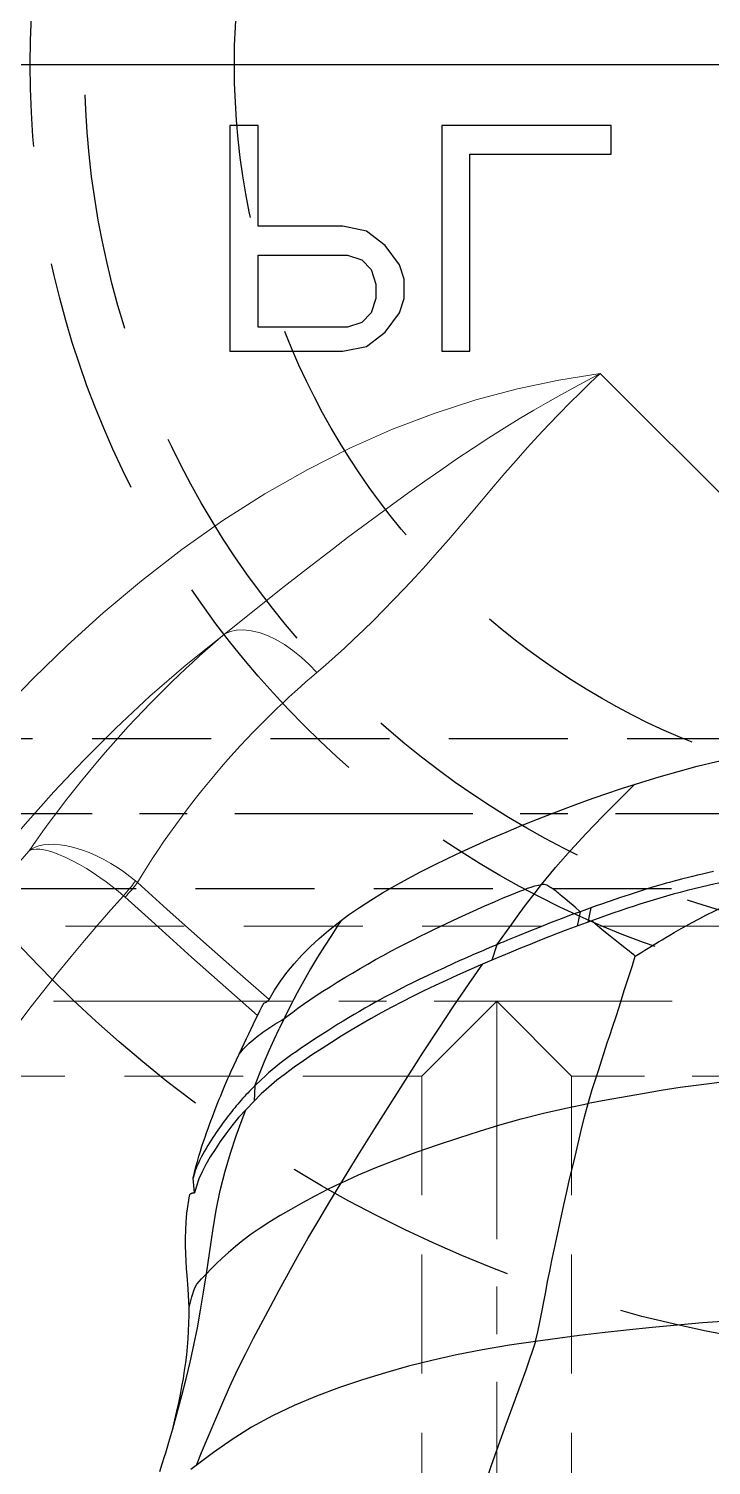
# Model space of a CAD drawing. Header units: inches. Extents: x 143011 to 144494, y -46023 to -44974.
# Drawn here: x 144105.7 to 144142.1, y -45351.2 to -45274.5 of the extents above; entities that cross this region are included whole.
import ezdxf

# ---------------------------------------------------------------- set-up
doc = ezdxf.new("R2010")
doc.units = ezdxf.units.IN
doc.header["$LTSCALE"] = 2
doc.header["$MEASUREMENT"] = 0
for name, pattern in [('ACAD_ISO08W100', [36, 24, -3, 6, -3]), ('CENTER', [50.8, 31.75, -6.35, 6.35, -6.35]), ('DASHED', [0.75, 0.5, -0.25]), ('HIDDEN', [9.525, 6.35, -3.175])]:
    doc.linetypes.add(name, pattern=pattern)
doc.layers.get('0').update_dxf_attribs({"linetype": 'CONTINUOUS'})
for name, color, linetype in [('CAV-COR', 1, 'CONTINUOUS'), ('CL', 1, 'ACAD_ISO08W100'), ('wr2', 41, 'DASHED')]:
    doc.layers.add(name, color=color, linetype=linetype)
doc.layers.add('WR', color=122, linetype='HIDDEN', lineweight=18)
doc.layers.add('枕位', color=75, linetype='CONTINUOUS', lineweight=15)

# ---------------------------------------------------------------- blocks, each defined once
blk = doc.blocks.new('20160719.171012')
at = {"linetype": 'HIDDEN'}
for radius in [69, 49.9, 47, 39]:
    blk.add_circle((0, -1.6), radius, dxfattribs=at)
at = {"layer": 'CL', "linetype": 'ACAD_ISO08W100'}
blk.add_line((-79, -1.6), (79, -1.6), dxfattribs=at)

msp = doc.modelspace()

# ---------------------------------------------------------------- linework, layer by layer
at = {"linetype": 'CENTER', "ltscale": 0.5}
msp.add_line((144005.661, -45276.419), (144305.661, -45276.419), dxfattribs=at)
at = {"layer": 'CAV-COR', "linetype": 'ByBlock'}
for p, q in [((144070.661, -45276.419), (144240.661, -45276.419)), ((144116.422, -45279.671), (144116.422, -45291.731)), ((144117.93, -45279.671), (144116.422, -45279.671)), ((144117.93, -45285.06), (144117.93, -45279.671)), ((144127.729, -45279.671), (144127.729, -45291.731)), ((144136.774, -45279.671), (144127.729, -45279.671)), ((144136.774, -45281.211), (144136.774, -45279.671)), ((144129.236, -45291.731), (144129.236, -45281.211)), ((144129.236, -45281.211), (144136.774, -45281.211)), ((144122.452, -45285.06), (144117.93, -45285.06)), ((144123.709, -45285.316), (144122.452, -45285.06)), ((144124.714, -45286.086), (144123.709, -45285.316)), ((144125.467, -45287.112), (144124.714, -45286.086)), ((144117.93, -45290.448), (144117.93, -45286.599)), ((144117.93, -45286.599), (144122.704, -45286.599)), ((144122.704, -45286.599), (144123.457, -45286.856)), ((144123.457, -45286.856), (144123.96, -45287.369)), ((144125.719, -45287.882), (144125.467, -45287.112)), ((144123.96, -45287.369), (144124.211, -45288.139)), ((144125.719, -45288.909), (144125.719, -45287.882)), ((144124.211, -45288.139), (144124.211, -45288.909)), ((144124.211, -45288.909), (144123.96, -45289.678)), ((144125.467, -45289.678), (144125.719, -45288.909)), ((144123.457, -45290.192), (144122.704, -45290.448)), ((144123.96, -45289.678), (144123.457, -45290.192)), ((144124.714, -45290.705), (144125.467, -45289.678)), ((144122.704, -45290.448), (144117.93, -45290.448)), ((144123.709, -45291.475), (144124.714, -45290.705)), ((144116.422, -45291.731), (144122.452, -45291.731)), ((144122.452, -45291.731), (144123.709, -45291.475)), ((144127.729, -45291.731), (144129.236, -45291.731)), ((144140.537, -45319.909), (144140.058, -45320.035)), ((144141.391, -45319.695), (144141.121, -45319.761)), ((144141.647, -45319.635), (144141.391, -45319.695)), ((144142.009, -45319.552), (144141.647, -45319.635)), ((144142.236, -45319.501), (144142.009, -45319.552)), ((144137.729, -45320.74), (144137.263, -45320.893)), ((144138.17, -45320.599), (144137.729, -45320.74)), ((144138.587, -45320.467), (144138.17, -45320.599)), ((144128.624, -45321.977), (144129.216, -45321.706)), ((144129.216, -45321.706), (144130.034, -45321.34)), ((144134.845, -45321.412), (144134.438, -45321.069)), ((144135.125, -45321.646), (144134.845, -45321.412)), ((144135.125, -45321.646), (144134.952, -45322.416)), ((144135.31, -45321.578), (144135.125, -45321.646)), ((144135.69, -45321.441), (144135.533, -45322.202)), ((144127.308, -45322.597), (144127.99, -45322.273)), ((144127.99, -45322.273), (144128.624, -45321.977)), ((144132.936, -45322.481), (144132.373, -45322.706)), ((144133.577, -45322.23), (144132.936, -45322.481)), ((144135.047, -45322.381), (144134.452, -45322.604)), ((144135.435, -45322.238), (144135.047, -45322.381)), ((144135.875, -45322.078), (144135.435, -45322.238)), ((144135.895, -45322.284), (144135.716, -45322.136)), ((144136.297, -45322.613), (144135.895, -45322.284)), ((144140.783, -45322.397), (144141.066, -45322.243)), ((144131.863, -45322.912), (144131.245, -45323.166)), ((144132.373, -45322.706), (144131.863, -45322.912)), ((144136.722, -45322.958), (144136.297, -45322.613)), ((144137.157, -45323.307), (144136.722, -45322.958)), ((144138.919, -45323.488), (144139.296, -45323.259)), ((144139.296, -45323.259), (144139.49, -45323.143)), ((144139.49, -45323.143), (144139.695, -45323.021)), ((144139.695, -45323.021), (144139.912, -45322.894)), ((144139.912, -45322.894), (144140.142, -45322.76)), ((144130.666, -45323.408), (144130.408, -45324.23)), ((144137.588, -45323.649), (144137.157, -45323.307)), ((144138.416, -45323.798), (144138.575, -45323.699)), ((144138.575, -45323.699), (144138.919, -45323.488)), ((144127.871, -45324.636), (144127.332, -45324.887)), ((144128.361, -45324.41), (144127.871, -45324.636)), ((144128.666, -45324.272), (144128.361, -45324.41)), ((144128.958, -45324.141), (144128.666, -45324.272)), ((144130.408, -45324.23), (144129.788, -45324.496)), ((144126.531, -45325.268), (144126.097, -45325.481)), ((144126.943, -45325.071), (144126.531, -45325.268)), ((144127.332, -45324.887), (144126.943, -45325.071)), ((144137.195, -45326.744), (144137.494, -45325.8)), ((144117.665, -45327.665), (144118.017, -45326.944)), ((144118.017, -45326.944), (144118.124, -45326.728)), ((144137.034, -45327.242), (144137.195, -45326.744)), ((144117.426, -45328.16), (144117.665, -45327.665)), ((144117.306, -45328.412), (144117.426, -45328.16)), ((144121.645, -45327.999), (144121.133, -45328.326)), ((144136.089, -45330.115), (144136.584, -45328.592)), ((144136.584, -45328.592), (144136.678, -45328.308)), ((144135.761, -45331.135), (144136.089, -45330.115)), ((144116.155, -45330.918), (144116.256, -45330.683)), ((144118.107, -45330.596), (144117.749, -45330.939)), ((144117.749, -45330.939), (144117.464, -45331.228)), ((144117.749, -45330.939), (144117.71, -45331.751)), ((144115.483, -45332.603), (144115.632, -45332.213)), ((144117.71, -45331.751), (144117.283, -45332.197)), ((144136.504, -45331.703), (144135.54, -45331.882)), ((144114.529, -45336.659), (144114.45, -45335.879)), ((144114.263, -45336.81), (144114.267, -45336.795)), ((144114.263, -45336.81), (144114.265, -45336.802)), ((144114.469, -45336.655), (144114.529, -45336.659)), ((144115.171, -45340.979), (144115.517, -45338.68)), ((144133.605, -45340.269), (144133.847, -45339.12)), ((144132.209, -45346.125), (144131.146, -45349.02)), ((144113.365, -45349.244), (144113.854, -45347.466)), ((144131.146, -45349.02), (144130.735, -45350.162)), ((144112.807, -45351.119), (144112.934, -45350.722)), ((144113.035, -45350.4), (144113.11, -45350.152)), ((144112.671, -45351.533), (144112.807, -45351.119))]:
    msp.add_line(p, q, dxfattribs=at)
for points in [[(144137.385, -45315.051), (144138.352, -45314.742), (144139.338, -45314.443), (144140.343, -45314.154), (144141.368, -45313.884), (144142.414, -45313.631), (144143.479, -45313.395)], [(144122.206, -45322.232), (144122.759, -45321.82), (144123.339, -45321.417), (144123.942, -45321.023), (144124.569, -45320.636), (144125.22, -45320.258), (144125.892, -45319.886), (144126.586, -45319.519), (144127.303, -45319.158), (144128.038, -45318.8), (144128.792, -45318.445), (144129.565, -45318.094), (144130.356, -45317.744), (144131.165, -45317.397), (144131.992, -45317.051), (144132.839, -45316.709), (144133.709, -45316.368), (144134.599, -45316.031), (144135.508, -45315.699), (144136.437, -45315.372), (144137.385, -45315.051)], [(144133.059, -45320.194), (144133.797, -45319.292), (144134.594, -45318.385), (144135.435, -45317.478), (144136.313, -45316.56), (144137.233, -45315.631), (144138.041, -45314.841)], [(144130.034, -45321.34), (144130.54, -45321.115), (144130.782, -45321.01), (144131.016, -45320.91), (144131.245, -45320.814), (144131.467, -45320.724), (144131.684, -45320.638), (144131.896, -45320.555), (144132.106, -45320.475), (144132.311, -45320.398), (144132.511, -45320.328), (144132.705, -45320.268), (144132.888, -45320.222), (144133.059, -45320.194)], [(144130.666, -45323.408), (144131.463, -45322.306), (144131.86, -45321.766), (144132.259, -45321.232), (144132.659, -45320.707), (144133.059, -45320.194)], [(144134.035, -45320.719), (144133.975, -45320.667), (144133.915, -45320.617), (144133.856, -45320.569), (144133.797, -45320.524), (144133.738, -45320.481), (144133.68, -45320.44), (144133.622, -45320.401), (144133.564, -45320.364), (144133.506, -45320.329), (144133.449, -45320.294), (144133.392, -45320.263), (144133.333, -45320.235), (144133.271, -45320.213), (144133.205, -45320.197), (144133.135, -45320.191), (144133.059, -45320.194)], [(144143.874, -45319.863), (144143.485, -45319.931), (144143.098, -45320.004), (144142.713, -45320.081), (144142.33, -45320.162), (144141.95, -45320.247), (144141.572, -45320.335), (144141.197, -45320.426), (144140.825, -45320.52), (144140.456, -45320.617), (144140.089, -45320.716), (144139.725, -45320.819), (144139.365, -45320.924), (144139.007, -45321.031), (144138.652, -45321.141), (144138.3, -45321.252), (144137.949, -45321.366), (144137.6, -45321.481), (144137.253, -45321.597), (144136.907, -45321.715), (144136.562, -45321.834), (144136.218, -45321.955), (144135.875, -45322.078)], [(144140.058, -45320.035), (144139.89, -45320.08), (144139.718, -45320.128), (144139.541, -45320.178), (144139.36, -45320.231), (144139.174, -45320.286), (144138.984, -45320.343), (144138.587, -45320.467)], [(144141.121, -45319.761), (144140.981, -45319.796), (144140.537, -45319.909)], [(144134.438, -45321.069), (144134.294, -45320.946), (144134.226, -45320.887), (144134.161, -45320.83), (144134.035, -45320.719)], [(144137.263, -45320.893), (144137.022, -45320.975), (144136.251, -45321.241)], [(144141.066, -45322.243), (144141.515, -45322.003), (144141.673, -45321.919), (144141.835, -45321.835), (144142.001, -45321.749), (144142.172, -45321.662), (144142.345, -45321.575), (144142.52, -45321.49), (144142.697, -45321.405), (144142.873, -45321.323), (144143.046, -45321.244), (144143.216, -45321.166), (144143.382, -45321.093), (144143.543, -45321.024), (144143.7, -45320.959), (144143.852, -45320.898), (144143.997, -45320.843), (144144.137, -45320.798), (144144.271, -45320.763)], [(144135.125, -45321.646), (144134.907, -45321.725), (144134.698, -45321.803)], [(144136.251, -45321.241), (144135.975, -45321.338), (144135.31, -45321.578)], [(144118.507, -45326.327), (144118.795, -45325.838), (144119.114, -45325.358), (144119.465, -45324.886), (144119.848, -45324.422), (144120.262, -45323.966), (144120.705, -45323.519), (144121.178, -45323.081), (144121.679, -45322.652), (144122.206, -45322.232)], [(144122.36, -45322.117), (144122.208, -45322.347), (144121.842, -45322.908), (144121.473, -45323.485), (144121.102, -45324.08), (144120.728, -45324.694), (144120.359, -45325.33), (144120.003, -45325.985), (144119.659, -45326.659), (144119.048, -45327.893)], [(144134.698, -45321.803), (144134.112, -45322.025), (144133.577, -45322.23)], [(144140.142, -45322.76), (144140.386, -45322.62), (144140.515, -45322.547), (144140.647, -45322.473), (144140.783, -45322.397)], [(144119.318, -45327.348), (144119.535, -45327.188), (144119.781, -45327.001), (144120.054, -45326.796), (144120.354, -45326.581), (144120.679, -45326.357), (144121.024, -45326.127), (144121.386, -45325.89), (144121.765, -45325.649), (144122.152, -45325.407), (144122.549, -45325.164), (144122.958, -45324.92), (144123.368, -45324.678), (144123.781, -45324.44), (144124.195, -45324.205), (144124.607, -45323.978), (144125.013, -45323.758), (144125.416, -45323.545), (144125.812, -45323.339), (144126.2, -45323.141), (144126.58, -45322.951), (144126.95, -45322.77), (144127.308, -45322.597)], [(144134.452, -45322.604), (144133.952, -45322.795), (144133.45, -45322.99), (144132.946, -45323.188), (144132.441, -45323.39), (144131.935, -45323.595), (144131.428, -45323.803), (144130.919, -45324.015), (144130.408, -45324.23)], [(144131.245, -45323.166), (144131.006, -45323.265), (144130.891, -45323.312), (144130.778, -45323.36), (144130.666, -45323.408)], [(144129.385, -45323.953), (144129.244, -45324.015), (144128.958, -45324.141)], [(144130.381, -45323.527), (144130.094, -45323.649), (144129.952, -45323.709), (144129.385, -45323.953)], [(144130.666, -45323.408), (144130.524, -45323.466), (144130.381, -45323.527)], [(144137.494, -45325.8), (144137.907, -45324.52), (144137.971, -45324.326), (144138.025, -45324.153), (144138.06, -45324.018)], [(144138.06, -45324.018), (144137.977, -45323.947), (144137.861, -45323.858), (144137.727, -45323.757), (144137.588, -45323.649)], [(144138.06, -45324.018), (144138.096, -45323.997), (144138.142, -45323.969), (144138.416, -45323.798)], [(144129.788, -45324.496), (144129.174, -45324.765), (144128.566, -45325.037), (144127.965, -45325.313), (144127.369, -45325.591), (144126.781, -45325.873), (144126.199, -45326.159), (144125.623, -45326.449), (144125.057, -45326.744), (144124.501, -45327.045), (144123.954, -45327.351), (144123.415, -45327.661), (144122.885, -45327.977), (144122.364, -45328.297), (144121.85, -45328.621), (144121.34, -45328.947), (144120.836, -45329.277), (144120.343, -45329.611), (144119.859, -45329.95), (144119.385, -45330.294), (144118.932, -45330.646), (144118.504, -45331.006), (144118.097, -45331.375), (144117.71, -45331.751)], [(144126.722, -45329.185), (144127.554, -45327.908), (144128.381, -45326.674), (144129.201, -45325.474), (144129.93, -45324.435)], [(144126.097, -45325.481), (144125.872, -45325.593), (144125.642, -45325.709), (144125.407, -45325.829), (144125.168, -45325.953), (144124.924, -45326.082), (144124.676, -45326.214), (144124.423, -45326.351), (144124.162, -45326.495), (144123.892, -45326.645), (144123.615, -45326.802), (144123.333, -45326.965), (144123.046, -45327.134), (144122.754, -45327.309), (144122.468, -45327.483), (144122.188, -45327.657), (144121.645, -45327.999)], [(144118.225, -45326.527), (144118.271, -45326.51), (144118.313, -45326.49), (144118.351, -45326.47), (144118.386, -45326.449), (144118.418, -45326.427), (144118.446, -45326.404), (144118.47, -45326.379), (144118.49, -45326.354), (144118.507, -45326.327)], [(144118.124, -45326.728), (144118.192, -45326.593), (144118.225, -45326.527)], [(144116.964, -45329.2), (144117.053, -45329.081), (144117.147, -45328.97), (144117.246, -45328.866), (144117.346, -45328.766), (144117.449, -45328.671), (144117.552, -45328.578), (144117.656, -45328.489), (144117.76, -45328.402), (144117.864, -45328.318), (144117.968, -45328.236), (144118.071, -45328.157), (144118.175, -45328.081), (144118.279, -45328.007), (144118.384, -45327.935), (144118.491, -45327.865), (144118.6, -45327.794), (144118.711, -45327.722), (144118.826, -45327.652)], [(144118.826, -45327.652), (144119.063, -45327.512), (144119.188, -45327.435), (144119.318, -45327.348)], [(144136.678, -45328.308), (144136.861, -45327.761), (144137.034, -45327.242)], [(144116.476, -45330.191), (144116.645, -45329.828), (144117.306, -45328.412)], [(144117.749, -45330.939), (144118.001, -45330.297), (144118.252, -45329.672), (144118.509, -45329.061), (144118.775, -45328.467), (144119.048, -45327.893)], [(144121.133, -45328.326), (144120.886, -45328.487), (144120.645, -45328.646), (144120.41, -45328.804), (144120.179, -45328.962), (144119.952, -45329.119), (144119.729, -45329.277), (144119.51, -45329.436), (144119.295, -45329.596), (144119.085, -45329.756), (144118.879, -45329.919), (144118.679, -45330.082), (144118.485, -45330.248), (144118.294, -45330.419), (144118.107, -45330.596)], [(144123.274, -45334.641), (144124.164, -45333.217), (144126.722, -45329.185)], [(144115.632, -45332.213), (144115.779, -45331.838), (144115.852, -45331.653), (144115.927, -45331.468), (144116.002, -45331.285), (144116.078, -45331.102), (144116.155, -45330.918)], [(144116.256, -45330.683), (144116.313, -45330.553), (144116.394, -45330.372), (144116.476, -45330.191)], [(144144.298, -45330.599), (144143.364, -45330.675), (144142.417, -45330.779), (144141.452, -45330.899), (144140.457, -45331.036), (144139.441, -45331.193), (144138.442, -45331.36), (144136.504, -45331.703)], [(144117.464, -45331.228), (144117.371, -45331.325), (144117.279, -45331.423), (144117.189, -45331.522), (144117.1, -45331.621), (144117.012, -45331.72), (144116.926, -45331.819), (144116.841, -45331.918), (144116.758, -45332.016), (144116.676, -45332.114), (144116.595, -45332.212), (144116.515, -45332.311), (144116.435, -45332.411), (144116.356, -45332.513), (144116.276, -45332.616), (144116.196, -45332.723), (144116.115, -45332.832), (144116.033, -45332.945), (144115.95, -45333.062), (144115.865, -45333.183), (144115.779, -45333.307), (144115.692, -45333.435), (144115.605, -45333.567), (144115.516, -45333.702), (144115.426, -45333.84), (144115.335, -45333.982), (144115.244, -45334.129), (144115.153, -45334.279), (144115.063, -45334.434), (144114.974, -45334.593), (144114.887, -45334.758), (144114.802, -45334.929), (144114.721, -45335.107), (144114.644, -45335.291), (144114.573, -45335.481), (144114.508, -45335.677), (144114.45, -45335.879)], [(144135.54, -45331.882), (144135.649, -45331.502), (144135.761, -45331.135)], [(144117.283, -45332.197), (144116.887, -45332.637), (144116.523, -45333.071), (144116.195, -45333.499), (144115.898, -45333.92), (144115.625, -45334.335), (144115.368, -45334.74), (144115.134, -45335.137), (144114.933, -45335.528), (144114.766, -45335.912)], [(144115.517, -45338.68), (144115.692, -45337.586), (144115.902, -45336.521), (144116.162, -45335.499), (144116.455, -45334.532), (144116.762, -45333.612), (144117.074, -45332.733), (144117.266, -45332.216)], [(144122.381, -45336.111), (144123.284, -45335.688), (144124.256, -45335.281), (144125.271, -45334.884), (144126.357, -45334.486), (144127.499, -45334.097), (144128.634, -45333.722), (144129.738, -45333.366), (144130.836, -45333.022), (144131.974, -45332.696), (144133.154, -45332.403), (144134.354, -45332.132), (144135.54, -45331.882)], [(144135.171, -45333.324), (144135.349, -45332.605), (144135.54, -45331.882)], [(144114.45, -45335.879), (144114.525, -45335.566), (144114.602, -45335.263), (144114.682, -45334.972), (144114.764, -45334.692), (144114.847, -45334.423), (144114.93, -45334.164), (144115.012, -45333.916), (144115.094, -45333.677), (144115.174, -45333.447), (144115.253, -45333.226), (144115.331, -45333.012), (144115.408, -45332.804), (144115.483, -45332.603)], [(144134.528, -45336.019), (144134.844, -45334.705), (144135.171, -45333.324)], [(144117.685, -45344.412), (144118.582, -45342.721), (144119.052, -45341.842), (144119.539, -45340.942), (144120.05, -45340.026), (144120.587, -45339.085), (144121.159, -45338.112), (144121.763, -45337.118), (144123.274, -45334.641)], [(144114.766, -45335.912), (144114.632, -45336.289), (144114.529, -45336.659)], [(144122.381, -45336.111), (144121.637, -45336.477), (144120.946, -45336.837), (144120.294, -45337.19), (144119.679, -45337.534), (144119.095, -45337.868), (144118.543, -45338.201), (144118.029, -45338.532), (144117.554, -45338.862), (144117.113, -45339.192), (144116.711, -45339.519), (144116.348, -45339.834), (144116.014, -45340.138), (144115.703, -45340.433), (144115.421, -45340.717), (144115.171, -45340.979)], [(144133.847, -45339.12), (144134.241, -45337.298), (144134.381, -45336.663), (144134.528, -45336.019)], [(144114.134, -45341.066), (144114.106, -45340.686), (144114.082, -45340.295), (144114.067, -45339.896), (144114.058, -45339.49), (144114.055, -45339.076), (144114.063, -45338.649), (144114.087, -45338.204), (144114.129, -45337.744), (144114.189, -45337.278), (144114.263, -45336.81)], [(144114.265, -45336.802), (144114.269, -45336.787), (144114.277, -45336.766), (144114.288, -45336.746), (144114.301, -45336.727), (144114.317, -45336.71), (144114.335, -45336.695), (144114.354, -45336.682), (144114.375, -45336.672), (144114.397, -45336.664), (144114.42, -45336.658), (144114.444, -45336.655), (144114.469, -45336.655)], [(144132.737, -45344.582), (144132.863, -45344.072), (144132.972, -45343.549), (144133.079, -45343.016), (144133.182, -45342.477), (144133.28, -45341.934), (144133.382, -45341.385), (144133.491, -45340.83), (144133.605, -45340.269)], [(144113.854, -45347.466), (144114.086, -45346.578), (144114.303, -45345.685), (144114.501, -45344.786), (144114.683, -45343.863), (144114.855, -45342.917), (144115.017, -45341.957), (144115.171, -45340.979)], [(144114.237, -45342.776), (144114.23, -45342.449), (144114.215, -45342.118), (144114.193, -45341.779), (144114.134, -45341.066)], [(144114.237, -45342.776), (144114.277, -45342.626), (144114.317, -45342.482), (144114.355, -45342.342), (144114.393, -45342.196), (144114.436, -45342.037), (144114.489, -45341.867), (144114.562, -45341.695), (144114.659, -45341.532), (144114.774, -45341.382), (144114.9, -45341.244), (144115.171, -45340.979)], [(144113.365, -45349.244), (144113.48, -45348.777), (144113.588, -45348.311), (144113.688, -45347.857), (144113.778, -45347.418), (144113.858, -45346.989), (144113.934, -45346.561), (144114.003, -45346.136), (144114.065, -45345.715), (144114.117, -45345.294), (144114.16, -45344.871), (144114.193, -45344.449), (144114.217, -45344.029), (144114.232, -45343.609), (144114.238, -45343.192), (144114.237, -45342.776)], [(144144.312, -45343.428), (144142.986, -45343.504), (144141.654, -45343.6), (144140.316, -45343.711), (144138.956, -45343.842), (144137.598, -45343.985), (144136.299, -45344.13), (144135.074, -45344.277), (144133.912, -45344.422), (144132.737, -45344.582)], [(144132.737, -45344.582), (144131.34, -45344.79), (144129.903, -45345.037), (144128.511, -45345.309), (144127.196, -45345.6), (144125.95, -45345.913), (144124.72, -45346.263), (144123.492, -45346.644), (144122.27, -45347.052), (144121.051, -45347.504), (144119.851, -45348.007), (144118.688, -45348.561), (144117.58, -45349.167), (144116.538, -45349.827), (144115.547, -45350.517), (144114.332, -45351.423)], [(144115.204, -45349.799), (144115.821, -45348.348), (144116.146, -45347.597), (144116.493, -45346.823), (144116.865, -45346.031), (144117.264, -45345.228), (144117.685, -45344.412)], [(144132.737, -45344.582), (144132.582, -45345.074), (144132.401, -45345.589), (144132.209, -45346.125)], [(144113.11, -45350.152), (144113.164, -45349.968), (144113.217, -45349.786), (144113.268, -45349.605), (144113.317, -45349.425), (144113.365, -45349.244)], [(144114.637, -45351.196), (144114.91, -45350.508), (144115.204, -45349.799)], [(144112.934, -45350.722), (144112.995, -45350.53), (144113.035, -45350.4)], [(144130.735, -45350.162), (144130.54, -45350.716), (144130.353, -45351.253), (144130.008, -45352.274)]]:
    msp.add_lwpolyline(points, dxfattribs=at)
at = {"layer": 'WR', "linetype": 'HIDDEN', "ltscale": 0.5}
for p, q in [((144180.661, -45322.419), (144076.661, -45322.419)), ((144130.661, -45326.419), (144126.661, -45330.419)), ((144130.661, -45326.419), (144134.661, -45330.419)), ((144126.661, -45330.419), (144076.661, -45330.419)), ((144126.661, -45330.419), (144126.661, -45496.419)), ((144134.661, -45330.419), (144134.661, -45496.419))]:
    msp.add_line(p, q, dxfattribs=at)
at = {"layer": 'WR', "linetype": 'CENTER', "ltscale": 0.2}
for p, q in [((144180.661, -45326.419), (144070.661, -45326.419)), ((144130.661, -45326.419), (144130.661, -45496.419))]:
    msp.add_line(p, q, dxfattribs=at)
at = {"layer": 'WR', "linetype": 'HIDDEN', "ltscale": 0.4}
msp.add_line((144176.661, -45330.419), (144134.661, -45330.419), dxfattribs=at)
at = {"layer": 'wr2', "linetype": 'HIDDEN', "ltscale": 0.5}
for p, q in [((144210.661, -45312.419), (144076.661, -45312.419)), ((144206.661, -45320.419), (144104.661, -45320.419))]:
    msp.add_line(p, q, dxfattribs=at)
at = {"layer": 'wr2', "linetype": 'CENTER', "ltscale": 0.2}
msp.add_line((144210.661, -45316.419), (144070.661, -45316.419), dxfattribs=at)
at = {"layer": '枕位', "linetype": 'ByBlock'}
for p, q in [((144155.455, -45312.183), (144136.195, -45292.923)), ((144129.293, -45300.375), (144130.5, -45298.944)), ((144119.155, -45304.417), (144120.504, -45303.363)), ((144117.892, -45305.417), (144119.155, -45304.417)), ((144113.055, -45321.503), (144111.487, -45320.091)), ((144112.406, -45322.302), (144110.81, -45320.859)), ((144115.012, -45323.25), (144113.055, -45321.503)), ((144114.378, -45324.07), (144112.406, -45322.302)), ((144116.826, -45324.854), (144115.012, -45323.25)), ((144116.207, -45325.693), (144114.378, -45324.07)), ((144118.507, -45326.327), (144116.826, -45324.854)), ((144117.9, -45327.182), (144116.207, -45325.693))]:
    msp.add_line(p, q, dxfattribs=at)
for points in [[(144136.195, -45292.923), (144133.983, -45293.264), (144131.768, -45293.732), (144129.548, -45294.328), (144127.327, -45295.044), (144125.103, -45295.888), (144122.863, -45296.88), (144120.583, -45298.039), (144118.287, -45299.346), (144116.04, -45300.768), (144113.845, -45302.32), (144111.698, -45303.986), (144109.658, -45305.689), (144107.745, -45307.415), (144105.937, -45309.178), (144104.229, -45310.934)], [(144120.504, -45303.363), (144121.946, -45302.255), (144122.706, -45301.679), (144123.493, -45301.09), (144124.296, -45300.494), (144125.121, -45299.889), (144125.967, -45299.276), (144126.819, -45298.67), (144127.677, -45298.07), (144128.543, -45297.476), (144129.399, -45296.905), (144130.238, -45296.359), (144131.065, -45295.836), (144131.87, -45295.341), (144132.642, -45294.879), (144133.389, -45294.445), (144134.117, -45294.034), (144134.83, -45293.642), (144135.523, -45293.272), (144136.194, -45292.923)], [(144130.5, -45298.944), (144131.102, -45298.24), (144131.7, -45297.556), (144132.294, -45296.888), (144132.88, -45296.245), (144133.453, -45295.632), (144134.015, -45295.047), (144134.57, -45294.483), (144135.12, -45293.94), (144135.661, -45293.42), (144136.194, -45292.923)], [(144121.544, -45308.463), (144122.035, -45308.029), (144122.534, -45307.575), (144123.041, -45307.102), (144123.558, -45306.609), (144124.085, -45306.093), (144124.625, -45305.553), (144125.176, -45304.988), (144125.737, -45304.399), (144126.312, -45303.782), (144126.898, -45303.139), (144127.489, -45302.476), (144128.086, -45301.791), (144129.293, -45300.375)], [(144117.892, -45305.417), (144114.083, -45308.46), (144112.15, -45310.138), (144110.328, -45311.841), (144108.62, -45313.548), (144107.013, -45315.254), (144105.481, -45316.971), (144104.029, -45318.679), (144102.646, -45320.381), (144101.282, -45322.131), (144099.934, -45323.931), (144098.61, -45325.771), (144097.287, -45327.698), (144095.964, -45329.734), (144094.665, -45331.865), (144093.409, -45334.088), (144092.211, -45336.406), (144091.082, -45338.827), (144090.04, -45341.359)], [(144105.699, -45318.394), (144106.063, -45317.872), (144106.44, -45317.344), (144106.828, -45316.813), (144107.232, -45316.273), (144107.648, -45315.729), (144108.068, -45315.192), (144108.492, -45314.663), (144108.92, -45314.141), (144109.345, -45313.634), (144109.765, -45313.143), (144110.18, -45312.668), (144110.591, -45312.208), (144110.996, -45311.764), (144111.395, -45311.334), (144111.789, -45310.918), (144112.179, -45310.514), (144112.565, -45310.123), (144112.946, -45309.743), (144113.322, -45309.374), (144113.694, -45309.017), (144114.06, -45308.672), (144114.42, -45308.337), (144114.775, -45308.014), (144115.124, -45307.701), (144115.467, -45307.399), (144115.804, -45307.106), (144116.135, -45306.824)], [(144116.135, -45306.824), (144116.437, -45306.693), (144116.778, -45306.619), (144117.152, -45306.603), (144117.554, -45306.647), (144117.979, -45306.749), (144118.42, -45306.908), (144118.872, -45307.121), (144119.327, -45307.386), (144119.78, -45307.699), (144120.225, -45308.055), (144120.654, -45308.45), (144121.062, -45308.878)], [(144111.487, -45320.091), (144111.737, -45319.679), (144112, -45319.257), (144112.278, -45318.824), (144112.571, -45318.379), (144112.878, -45317.925), (144113.197, -45317.466), (144113.528, -45317.004), (144113.869, -45316.539), (144114.215, -45316.079), (144114.566, -45315.625), (144114.921, -45315.178), (144115.275, -45314.743), (144115.625, -45314.324), (144115.972, -45313.918), (144116.315, -45313.525), (144116.654, -45313.146), (144116.989, -45312.78), (144117.322, -45312.424), (144117.652, -45312.077), (144117.98, -45311.741), (144118.304, -45311.414), (144118.627, -45311.096), (144118.945, -45310.787), (144119.261, -45310.488), (144119.572, -45310.197), (144119.879, -45309.916), (144120.182, -45309.643), (144120.48, -45309.379), (144120.774, -45309.124), (144121.544, -45308.463)], [(144105.699, -45318.394), (144104.932, -45319.271)], [(144111.379, -45319.998), (144111.082, -45319.759), (144110.764, -45319.522), (144110.426, -45319.29), (144110.068, -45319.067), (144109.692, -45318.857), (144109.303, -45318.664), (144108.9, -45318.487), (144108.49, -45318.336), (144108.092, -45318.217), (144107.712, -45318.13), (144107.352, -45318.073), (144107.02, -45318.049), (144106.721, -45318.053), (144106.453, -45318.083), (144106.218, -45318.135), (144106.015, -45318.208), (144105.842, -45318.295), (144105.699, -45318.394)], [(144110.738, -45320.797), (144110.447, -45320.55), (144110.137, -45320.302), (144109.81, -45320.056), (144109.469, -45319.812), (144109.117, -45319.573), (144108.756, -45319.345), (144108.385, -45319.128), (144108.014, -45318.928), (144107.661, -45318.754), (144107.328, -45318.608), (144107.015, -45318.493), (144106.735, -45318.405), (144106.486, -45318.346), (144106.267, -45318.314), (144106.081, -45318.306), (144105.928, -45318.317), (144105.801, -45318.347), (144105.699, -45318.394)], [(144110.738, -45320.796), (144110.821, -45320.699), (144110.905, -45320.601), (144110.987, -45320.502), (144111.067, -45320.405), (144111.142, -45320.312), (144111.212, -45320.223), (144111.276, -45320.14), (144111.332, -45320.064), (144111.379, -45319.998)], [(144110.824, -45320.872), (144110.91, -45320.777), (144110.997, -45320.681), (144111.082, -45320.585), (144111.165, -45320.491), (144111.243, -45320.399), (144111.315, -45320.312), (144111.381, -45320.231), (144111.438, -45320.157), (144111.487, -45320.091)], [(144111.487, -45320.091), (144111.47, -45320.076), (144111.452, -45320.06), (144111.434, -45320.045), (144111.416, -45320.029), (144111.398, -45320.013), (144111.379, -45319.998)], [(144110.738, -45320.797), (144110.065, -45321.555), (144109.369, -45322.35), (144108.656, -45323.18), (144107.939, -45324.042), (144107.217, -45324.934), (144106.484, -45325.854), (144105.746, -45326.801), (144105.014, -45327.769)], [(144110.81, -45320.859), (144110.795, -45320.846), (144110.781, -45320.834), (144110.767, -45320.821), (144110.753, -45320.809), (144110.738, -45320.797)]]:
    msp.add_lwpolyline(points, dxfattribs=at)

# ---------------------------------------------------------------- block references
at = {"linetype": 'ByBlock'}
msp.add_blockref('20160719.171012', (144155.661, -45274.819), dxfattribs=at)

doc.saveas('drawing.dxf')
